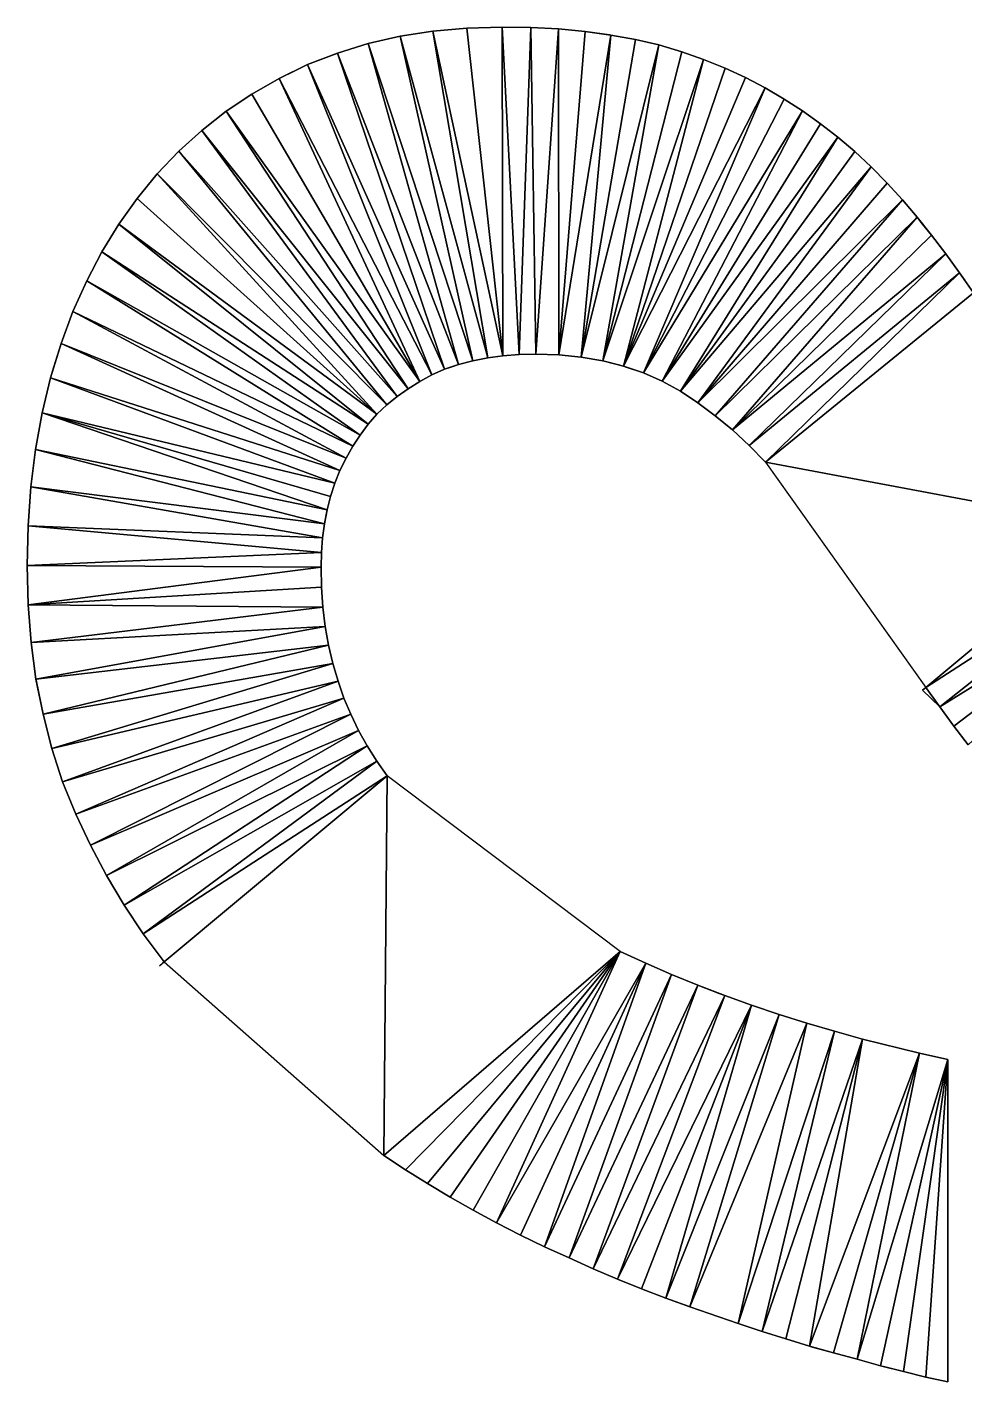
# Model space of a CAD drawing. Header units: inches. Extents: x 62 to 1153, y 3 to 780.
# Drawn here: x 396.371 to 399.437, y 208.963 to 213.391 of the extents above; entities that cross this region are included whole.
import ezdxf

# ---------------------------------------------------------------- set-up
doc = ezdxf.new("R2010")
doc.units = ezdxf.units.IN
doc.header["$MEASUREMENT"] = 0
doc.layers.add('ConstLine', color=6, linetype='Continuous')

msp = doc.modelspace()

# ---------------------------------------------------------------- linework, layer by layer
at = {"layer": 'ConstLine'}
for points in [[(397.8089, 213.3876, 5), (397.6979, 213.3776, 5), (397.9269, 212.3166, 5)], [(397.8089, 213.3876, 4), (397.6979, 213.3776, 4), (397.6979, 213.3776, 5)], [(397.8089, 213.3876, 4), (397.6979, 213.3776, 5), (397.8089, 213.3876, 5)], [(397.9239, 213.3906, 5), (397.8089, 213.3876, 5), (397.9269, 212.3166, 5)], [(397.9239, 213.3906, 4), (397.8089, 213.3876, 4), (397.8089, 213.3876, 5)], [(397.9239, 213.3906, 4), (397.8089, 213.3876, 5), (397.9239, 213.3906, 5)], [(397.9799, 212.3206, 5), (397.9239, 213.3906, 5), (397.9269, 212.3166, 5)], [(397.9239, 213.3906, 5), (397.9799, 212.3206, 5), (398.0179, 213.3896, 5)], [(398.0179, 213.3896, 4), (397.9239, 213.3906, 4), (397.9239, 213.3906, 5)], [(398.0179, 213.3896, 4), (397.9239, 213.3906, 5), (398.0179, 213.3896, 5)], [(398.0339, 212.3216, 5), (398.0179, 213.3896, 5), (397.9799, 212.3206, 5)], [(398.1079, 213.3846, 5), (398.0179, 213.3896, 5), (398.0339, 212.3216, 5)], [(398.1079, 213.3846, 4), (398.0179, 213.3896, 4), (398.0179, 213.3896, 5)], [(398.1079, 213.3846, 4), (398.0179, 213.3896, 5), (398.1079, 213.3846, 5)], [(397.4859, 213.3366, 5), (397.8279, 212.2996, 5), (397.5909, 213.3606, 5)], [(397.5909, 213.3606, 4), (397.4859, 213.3366, 4), (397.4859, 213.3366, 5)], [(397.5909, 213.3606, 4), (397.4859, 213.3366, 5), (397.5909, 213.3606, 5)], [(397.5909, 213.3606, 5), (397.8769, 212.3096, 5), (397.6979, 213.3776, 5)], [(397.6979, 213.3776, 4), (397.5909, 213.3606, 4), (397.5909, 213.3606, 5)], [(397.6979, 213.3776, 4), (397.5909, 213.3606, 5), (397.6979, 213.3776, 5)], [(397.8769, 212.3096, 5), (397.5909, 213.3606, 5), (397.8279, 212.2996, 5)], [(397.8769, 212.3096, 5), (397.9269, 212.3166, 5), (397.6979, 213.3776, 5)], [(398.0339, 212.3216, 5), (398.1099, 212.3196, 5), (398.1079, 213.3846, 5)], [(398.1959, 213.3766, 5), (398.1079, 213.3846, 5), (398.1099, 212.3196, 5)], [(398.1959, 213.3766, 4), (398.1079, 213.3846, 4), (398.1079, 213.3846, 5)], [(398.1959, 213.3766, 4), (398.1079, 213.3846, 5), (398.1959, 213.3766, 5)], [(398.1959, 213.3766, 5), (398.1099, 212.3196, 5), (398.2799, 213.3646, 5)], [(398.1829, 212.3116, 5), (398.2799, 213.3646, 5), (398.1099, 212.3196, 5)], [(398.2799, 213.3646, 5), (398.1829, 212.3116, 5), (398.3599, 213.3506, 5)], [(398.3599, 213.3506, 5), (398.1829, 212.3116, 5), (398.4369, 213.3326, 5)], [(398.1959, 213.3766, 5), (398.2799, 213.3646, 5), (398.2749, 213.3653, 4)], [(398.2749, 213.3653, 4), (398.1959, 213.3766, 4), (398.1959, 213.3766, 5)], [(398.2799, 213.3646, 4), (398.2749, 213.3653, 4), (398.2799, 213.3646, 5)], [(398.3599, 213.3506, 4), (398.2799, 213.3646, 4), (398.2799, 213.3646, 5)], [(398.3599, 213.3506, 4), (398.2799, 213.3646, 5), (398.3599, 213.3506, 5)], [(398.4369, 213.3326, 4), (398.3599, 213.3506, 4), (398.3599, 213.3506, 5)], [(398.4369, 213.3326, 4), (398.3599, 213.3506, 5), (398.4369, 213.3326, 5)], [(397.2879, 213.2686, 5), (397.7359, 212.2726, 5), (397.3859, 213.3056, 5)], [(397.2879, 213.2686, 5), (397.3859, 213.3056, 5), (397.3832, 213.3046, 4)], [(397.3832, 213.3046, 4), (397.2879, 213.2686, 4), (397.2879, 213.2686, 5)], [(397.3859, 213.3056, 4), (397.3832, 213.3046, 4), (397.3859, 213.3056, 5)], [(397.3859, 213.3056, 5), (397.7809, 212.2876, 5), (397.4859, 213.3366, 5)], [(397.4859, 213.3366, 4), (397.3859, 213.3056, 4), (397.3859, 213.3056, 5)], [(397.4859, 213.3366, 4), (397.3859, 213.3056, 5), (397.4859, 213.3366, 5)], [(397.7809, 212.2876, 5), (397.3859, 213.3056, 5), (397.7359, 212.2726, 5)], [(397.8279, 212.2996, 5), (397.4859, 213.3366, 5), (397.7809, 212.2876, 5)], [(398.2539, 212.2996, 5), (398.4369, 213.3326, 5), (398.1829, 212.3116, 5)], [(398.5119, 213.3096, 5), (398.4369, 213.3326, 5), (398.2539, 212.2996, 5)], [(398.5119, 213.3096, 5), (398.2539, 212.2996, 5), (398.5829, 213.2846, 5)], [(398.5119, 213.3096, 4), (398.4369, 213.3326, 4), (398.4369, 213.3326, 5)], [(398.5119, 213.3096, 4), (398.4369, 213.3326, 5), (398.5119, 213.3096, 5)], [(398.5829, 213.2846, 4), (398.5119, 213.3096, 4), (398.5119, 213.3096, 5)], [(398.5829, 213.2846, 4), (398.5119, 213.3096, 5), (398.5829, 213.2846, 5)], [(397.2879, 213.2686, 5), (397.1949, 213.2226, 5), (397.6939, 212.2536, 5)], [(397.2509, 213.2503, 4), (397.1949, 213.2226, 5), (397.2879, 213.2686, 5)], [(397.2879, 213.2686, 4), (397.2509, 213.2503, 4), (397.2879, 213.2686, 5)], [(397.6939, 212.2536, 5), (397.7359, 212.2726, 5), (397.2879, 213.2686, 5)], [(398.3209, 212.2826, 5), (398.5829, 213.2846, 5), (398.2539, 212.2996, 5)], [(398.3209, 212.2826, 5), (398.6529, 213.2566, 5), (398.5829, 213.2846, 5)], [(398.3209, 212.2826, 5), (398.7199, 213.2256, 5), (398.6529, 213.2566, 5)], [(398.6529, 213.2566, 4), (398.5829, 213.2846, 4), (398.5829, 213.2846, 5)], [(398.6529, 213.2566, 4), (398.5829, 213.2846, 5), (398.6529, 213.2566, 5)], [(398.7199, 213.2256, 4), (398.6529, 213.2566, 4), (398.6529, 213.2566, 5)], [(398.7199, 213.2256, 4), (398.6529, 213.2566, 5), (398.7199, 213.2256, 5)], [(397.1949, 213.2226, 5), (397.1059, 213.1716, 5), (397.6549, 212.2326, 5)], [(397.1949, 213.2226, 4), (397.1059, 213.1716, 4), (397.1059, 213.1716, 5)], [(397.1949, 213.2226, 4), (397.1059, 213.1716, 5), (397.1949, 213.2226, 5)], [(397.2509, 213.2503, 4), (397.1949, 213.2226, 4), (397.1949, 213.2226, 5)], [(397.6549, 212.2326, 5), (397.6939, 212.2536, 5), (397.1949, 213.2226, 5)], [(398.3209, 212.2826, 5), (398.7839, 213.1916, 5), (398.7199, 213.2256, 5)], [(398.7839, 213.1916, 4), (398.7199, 213.2256, 4), (398.7199, 213.2256, 5)], [(398.7839, 213.1916, 4), (398.7199, 213.2256, 5), (398.7839, 213.1916, 5)], [(397.1059, 213.1716, 5), (397.0219, 213.1156, 5), (397.6549, 212.2326, 5)], [(397.1059, 213.1716, 4), (397.0219, 213.1156, 4), (397.0219, 213.1156, 5)], [(397.1059, 213.1716, 4), (397.0219, 213.1156, 5), (397.1059, 213.1716, 5)], [(398.3209, 212.2826, 5), (398.3859, 212.2606, 5), (398.7839, 213.1916, 5)], [(398.8459, 213.1556, 5), (398.7839, 213.1916, 5), (398.3859, 212.2606, 5)], [(398.8459, 213.1556, 4), (398.7839, 213.1916, 4), (398.7839, 213.1916, 5)], [(398.8459, 213.1556, 4), (398.7839, 213.1916, 5), (398.8459, 213.1556, 5)], [(398.9059, 213.1166, 5), (398.8459, 213.1556, 5), (398.3859, 212.2606, 5)], [(398.9059, 213.1166, 4), (398.8459, 213.1556, 4), (398.8459, 213.1556, 5)], [(398.9059, 213.1166, 4), (398.8459, 213.1556, 5), (398.9059, 213.1166, 5)], [(397.0219, 213.1156, 5), (396.9419, 213.0526, 5), (397.6169, 212.2086, 5)], [(397.0219, 213.1156, 4), (396.9419, 213.0526, 4), (396.9419, 213.0526, 5)], [(397.0219, 213.1156, 4), (396.9419, 213.0526, 5), (397.0219, 213.1156, 5)], [(397.6169, 212.2086, 5), (397.6549, 212.2326, 5), (397.0219, 213.1156, 5)], [(398.3859, 212.2606, 5), (398.4479, 212.2336, 5), (398.9059, 213.1166, 5)], [(398.9649, 213.0746, 5), (398.9059, 213.1166, 5), (398.4479, 212.2336, 5)], [(398.9649, 213.0746, 4), (398.9059, 213.1166, 4), (398.9059, 213.1166, 5)], [(398.9649, 213.0746, 4), (398.9059, 213.1166, 5), (398.9649, 213.0746, 5)], [(396.9419, 213.0526, 5), (396.8669, 212.9846, 5), (397.5809, 212.1836, 5)], [(396.9419, 213.0526, 4), (396.8669, 212.9846, 4), (396.8669, 212.9846, 5)], [(396.9419, 213.0526, 4), (396.8669, 212.9846, 5), (396.9419, 213.0526, 5)], [(397.5809, 212.1836, 5), (397.6169, 212.2086, 5), (396.9419, 213.0526, 5)], [(399.0219, 213.0306, 5), (398.9649, 213.0746, 5), (398.4479, 212.2336, 5)], [(399.0219, 213.0306, 4), (398.9649, 213.0746, 4), (398.9649, 213.0746, 5)], [(399.0219, 213.0306, 4), (398.9649, 213.0746, 5), (399.0219, 213.0306, 5)], [(398.4479, 212.2336, 5), (398.5069, 212.2006, 5), (399.0219, 213.0306, 5)], [(399.0769, 212.9836, 5), (399.0219, 213.0306, 5), (398.5069, 212.2006, 5)], [(399.0769, 212.9836, 4), (399.0219, 213.0306, 4), (399.0219, 213.0306, 5)], [(399.0769, 212.9836, 4), (399.0219, 213.0306, 5), (399.0769, 212.9836, 5)], [(396.8669, 212.9846, 5), (396.7959, 212.9106, 5), (397.5469, 212.1556, 5)], [(396.8669, 212.9846, 4), (396.7959, 212.9106, 4), (396.7959, 212.9106, 5)], [(396.8669, 212.9846, 4), (396.7959, 212.9106, 5), (396.8669, 212.9846, 5)], [(397.5469, 212.1556, 5), (397.5809, 212.1836, 5), (396.8669, 212.9846, 5)], [(399.1309, 212.9336, 5), (399.0769, 212.9836, 5), (398.5069, 212.2006, 5)], [(399.1309, 212.9336, 4), (399.0769, 212.9836, 4), (399.0769, 212.9836, 5)], [(399.1309, 212.9336, 4), (399.0769, 212.9836, 5), (399.1309, 212.9336, 5)], [(396.7959, 212.9106, 5), (396.7309, 212.8306, 5), (397.5149, 212.1256, 5)], [(396.7959, 212.9106, 4), (396.7309, 212.8306, 4), (396.7309, 212.8306, 5)], [(396.7959, 212.9106, 4), (396.7309, 212.8306, 5), (396.7959, 212.9106, 5)], [(397.5149, 212.1256, 5), (397.5469, 212.1556, 5), (396.7959, 212.9106, 5)], [(398.5069, 212.2006, 5), (398.5639, 212.1626, 5), (399.1309, 212.9336, 5)], [(399.1829, 212.8806, 5), (399.1309, 212.9336, 5), (398.5639, 212.1626, 5)], [(399.1309, 212.9336, 4), (399.1309, 212.9336, 5), (399.1829, 212.8806, 5)], [(399.1309, 212.9336, 4), (399.1829, 212.8806, 5), (399.1829, 212.8806, 4)], [(399.2329, 212.8256, 5), (399.1829, 212.8806, 5), (398.5639, 212.1626, 5)], [(399.1829, 212.8806, 4), (399.1829, 212.8806, 5), (399.2329, 212.8256, 5)], [(399.1829, 212.8806, 4), (399.2329, 212.8256, 5), (399.2329, 212.8256, 4)], [(396.7309, 212.8306, 5), (396.6709, 212.7466, 5), (397.5149, 212.1256, 5)], [(396.7309, 212.8306, 4), (396.6709, 212.7466, 4), (396.6709, 212.7466, 5)], [(396.7309, 212.8306, 4), (396.6709, 212.7466, 5), (396.7309, 212.8306, 5)], [(398.5639, 212.1626, 5), (398.6209, 212.1206, 5), (399.2329, 212.8256, 5)], [(399.2809, 212.7696, 5), (399.2329, 212.8256, 5), (398.6209, 212.1206, 5)], [(399.2329, 212.8256, 4), (399.2329, 212.8256, 5), (399.2809, 212.7696, 5)], [(399.2329, 212.8256, 4), (399.2809, 212.7696, 5), (399.2809, 212.7696, 4)], [(398.6209, 212.1206, 5), (398.6769, 212.0746, 5), (399.2809, 212.7696, 5)], [(399.3279, 212.7106, 5), (399.2809, 212.7696, 5), (398.6769, 212.0746, 5)], [(399.3279, 212.7106, 5), (399.2989, 212.747, 4), (399.2809, 212.7696, 5)], [(399.2809, 212.7696, 4), (399.2809, 212.7696, 5), (399.2989, 212.747, 4)], [(396.6709, 212.7466, 5), (396.6149, 212.6566, 5), (397.4859, 212.0926, 5)], [(396.6709, 212.7466, 4), (396.6149, 212.6566, 4), (396.6149, 212.6566, 5)], [(396.6709, 212.7466, 4), (396.6149, 212.6566, 5), (396.6709, 212.7466, 5)], [(397.4859, 212.0926, 5), (397.5149, 212.1256, 5), (396.6709, 212.7466, 5)], [(399.3279, 212.7106, 5), (399.3279, 212.7106, 4), (399.2989, 212.747, 4)], [(399.3749, 212.6496, 5), (399.3279, 212.7106, 5), (398.6769, 212.0746, 5)], [(399.3279, 212.7106, 4), (399.3279, 212.7106, 5), (399.3749, 212.6496, 5)], [(399.3279, 212.7106, 4), (399.3749, 212.6496, 5), (399.3749, 212.6496, 4)], [(396.6149, 212.6566, 5), (396.5659, 212.5616, 5), (397.4599, 212.0566, 5)], [(396.6149, 212.6566, 4), (396.5659, 212.5616, 4), (396.5659, 212.5616, 5)], [(396.6149, 212.6566, 4), (396.5659, 212.5616, 5), (396.6149, 212.6566, 5)], [(397.4599, 212.0566, 5), (397.4859, 212.0926, 5), (396.6149, 212.6566, 5)], [(398.6769, 212.0746, 5), (398.7319, 212.0236, 5), (399.3749, 212.6496, 5)], [(399.4199, 212.5876, 5), (399.3749, 212.6496, 5), (398.7319, 212.0236, 5)], [(399.3749, 212.6496, 4), (399.3749, 212.6496, 5), (399.4199, 212.5876, 5)], [(399.3749, 212.6496, 4), (399.4199, 212.5876, 5), (399.4199, 212.5876, 4)], [(396.5659, 212.5616, 5), (396.5209, 212.4616, 5), (397.4359, 212.0206, 5)], [(396.5659, 212.5616, 4), (396.5209, 212.4616, 4), (396.5209, 212.4616, 5)], [(396.5659, 212.5616, 4), (396.5209, 212.4616, 5), (396.5659, 212.5616, 5)], [(397.4359, 212.0206, 5), (397.4599, 212.0566, 5), (396.5659, 212.5616, 5)], [(398.7319, 212.0236, 5), (398.7849, 211.9686, 5), (399.4199, 212.5876, 5)], [(399.4649, 212.5226, 5), (399.4199, 212.5876, 5), (398.7849, 211.9686, 5)], [(399.4199, 212.5876, 4), (399.4199, 212.5876, 5), (399.4361, 212.5642, 4)], [(399.4384, 212.5608, 4), (399.4361, 212.5642, 4), (399.4199, 212.5876, 5)], [(399.4199, 212.5876, 5), (399.4649, 212.5226, 5), (399.4384, 212.5608, 4)], [(399.9349, 211.7526, 5), (399.4649, 212.5226, 5), (398.7849, 211.9686, 5)], [(396.5209, 212.4616, 5), (396.4819, 212.3566, 5), (397.4139, 211.9816, 5)], [(396.5209, 212.4616, 4), (396.4819, 212.3566, 4), (396.4819, 212.3566, 5)], [(396.5209, 212.4616, 4), (396.4819, 212.3566, 5), (396.5209, 212.4616, 5)], [(397.4139, 211.9816, 5), (397.4359, 212.0206, 5), (396.5209, 212.4616, 5)], [(396.4819, 212.3566, 5), (396.4479, 212.2446, 5), (397.3939, 211.9416, 5)], [(396.4588, 212.2806, 4), (396.4479, 212.2446, 5), (396.4819, 212.3566, 5)], [(396.4819, 212.3566, 4), (396.4588, 212.2806, 4), (396.4819, 212.3566, 5)], [(397.3939, 211.9416, 5), (397.4139, 211.9816, 5), (396.4819, 212.3566, 5)], [(396.4588, 212.2806, 4), (396.4479, 212.2446, 4), (396.4479, 212.2446, 5)], [(397.7809, 212.2876, 5), (397.7359, 212.2726, 5), (397.7599, 212.2806, 4)], [(397.7359, 212.2726, 4), (397.7599, 212.2806, 4), (397.7359, 212.2726, 5)], [(397.7809, 212.2876, 4), (397.7809, 212.2876, 5), (397.7599, 212.2806, 4)], [(397.8279, 212.2996, 4), (397.8279, 212.2996, 5), (397.7809, 212.2876, 5)], [(397.8279, 212.2996, 4), (397.7809, 212.2876, 5), (397.7809, 212.2876, 4)], [(397.8769, 212.3096, 4), (397.8769, 212.3096, 5), (397.8279, 212.2996, 5)], [(397.8769, 212.3096, 4), (397.8279, 212.2996, 5), (397.8279, 212.2996, 4)], [(397.9269, 212.3166, 4), (397.9269, 212.3166, 5), (397.8769, 212.3096, 5)], [(397.9269, 212.3166, 4), (397.8769, 212.3096, 5), (397.8769, 212.3096, 4)], [(397.9799, 212.3206, 4), (397.9799, 212.3206, 5), (397.9269, 212.3166, 5)], [(397.9799, 212.3206, 4), (397.9269, 212.3166, 5), (397.9269, 212.3166, 4)], [(398.0339, 212.3216, 4), (398.0339, 212.3216, 5), (397.9799, 212.3206, 5)], [(398.0339, 212.3216, 4), (397.9799, 212.3206, 5), (397.9799, 212.3206, 4)], [(398.1099, 212.3196, 5), (398.0339, 212.3216, 5), (398.0339, 212.3216, 4)], [(398.1099, 212.3196, 5), (398.0339, 212.3216, 4), (398.1099, 212.3196, 4)], [(398.1829, 212.3116, 4), (398.1829, 212.3116, 5), (398.1099, 212.3196, 5)], [(398.1829, 212.3116, 4), (398.1099, 212.3196, 5), (398.1099, 212.3196, 4)], [(398.2539, 212.2996, 4), (398.2539, 212.2996, 5), (398.1829, 212.3116, 5)], [(398.2539, 212.2996, 4), (398.1829, 212.3116, 5), (398.1829, 212.3116, 4)], [(398.2539, 212.2996, 4), (398.2749, 212.2943, 4), (398.2539, 212.2996, 5)], [(398.3209, 212.2826, 5), (398.2539, 212.2996, 5), (398.2749, 212.2943, 4)], [(398.3209, 212.2826, 4), (398.3209, 212.2826, 5), (398.2749, 212.2943, 4)], [(398.3209, 212.2826, 5), (398.3209, 212.2826, 4), (398.3268, 212.2806, 4)], [(398.3209, 212.2826, 5), (398.3268, 212.2806, 4), (398.3859, 212.2606, 5)], [(398.3859, 212.2606, 4), (398.3859, 212.2606, 5), (398.3268, 212.2806, 4)], [(396.4479, 212.2446, 5), (396.4199, 212.1296, 5), (397.3769, 211.8996, 5)], [(396.4479, 212.2446, 4), (396.4199, 212.1296, 4), (396.4199, 212.1296, 5)], [(396.4479, 212.2446, 4), (396.4199, 212.1296, 5), (396.4479, 212.2446, 5)], [(397.3769, 211.8996, 5), (397.3939, 211.9416, 5), (396.4479, 212.2446, 5)], [(397.6939, 212.2536, 4), (397.6939, 212.2536, 5), (397.6549, 212.2326, 5)], [(397.6939, 212.2536, 4), (397.6549, 212.2326, 5), (397.6549, 212.2326, 4)], [(397.7359, 212.2726, 4), (397.7359, 212.2726, 5), (397.6939, 212.2536, 5)], [(397.7359, 212.2726, 4), (397.6939, 212.2536, 5), (397.6939, 212.2536, 4)], [(398.4479, 212.2336, 4), (398.4479, 212.2336, 5), (398.3859, 212.2606, 5)], [(398.4479, 212.2336, 4), (398.3859, 212.2606, 5), (398.3859, 212.2606, 4)], [(397.6169, 212.2086, 4), (397.6169, 212.2086, 5), (397.5809, 212.1836, 5)], [(397.6169, 212.2086, 4), (397.5809, 212.1836, 5), (397.5809, 212.1836, 4)], [(397.6549, 212.2326, 4), (397.6549, 212.2326, 5), (397.6169, 212.2086, 5)], [(397.6549, 212.2326, 4), (397.6169, 212.2086, 5), (397.6169, 212.2086, 4)], [(398.5069, 212.2006, 4), (398.5069, 212.2006, 5), (398.4479, 212.2336, 5)], [(398.5069, 212.2006, 4), (398.4479, 212.2336, 5), (398.4479, 212.2336, 4)], [(398.5639, 212.1626, 4), (398.5639, 212.1626, 5), (398.5069, 212.2006, 5)], [(398.5639, 212.1626, 4), (398.5069, 212.2006, 5), (398.5069, 212.2006, 4)], [(397.5469, 212.1556, 4), (397.5469, 212.1556, 5), (397.5149, 212.1256, 5)], [(397.5469, 212.1556, 4), (397.5149, 212.1256, 5), (397.5149, 212.1256, 4)], [(397.5809, 212.1836, 4), (397.5809, 212.1836, 5), (397.5469, 212.1556, 5)], [(397.5809, 212.1836, 4), (397.5469, 212.1556, 5), (397.5469, 212.1556, 4)], [(398.6209, 212.1206, 4), (398.6209, 212.1206, 5), (398.5639, 212.1626, 5)], [(398.6209, 212.1206, 4), (398.5639, 212.1626, 5), (398.5639, 212.1626, 4)], [(396.4199, 212.1296, 5), (396.3989, 212.0106, 5), (397.3519, 211.8126, 5)], [(396.4199, 212.1296, 4), (396.3989, 212.0106, 4), (396.3989, 212.0106, 5)], [(396.4199, 212.1296, 4), (396.3989, 212.0106, 5), (396.4199, 212.1296, 5)], [(397.3629, 211.8566, 5), (397.3769, 211.8996, 5), (396.4199, 212.1296, 5)], [(397.3519, 211.8126, 5), (397.3629, 211.8566, 5), (396.4199, 212.1296, 5)], [(397.5149, 212.1256, 4), (397.5149, 212.1256, 5), (397.4859, 212.0926, 5)], [(397.5149, 212.1256, 4), (397.4859, 212.0926, 5), (397.4859, 212.0926, 4)], [(398.6769, 212.0746, 4), (398.6769, 212.0746, 5), (398.6209, 212.1206, 5)], [(398.6769, 212.0746, 4), (398.6209, 212.1206, 5), (398.6209, 212.1206, 4)], [(397.4859, 212.0926, 4), (397.4859, 212.0926, 5), (397.4599, 212.0566, 5)], [(397.4859, 212.0926, 4), (397.4599, 212.0566, 5), (397.4599, 212.0566, 4)], [(398.7319, 212.0236, 4), (398.7319, 212.0236, 5), (398.6769, 212.0746, 5)], [(398.7319, 212.0236, 4), (398.6769, 212.0746, 5), (398.6769, 212.0746, 4)], [(397.4359, 212.0206, 4), (397.4359, 212.0206, 5), (397.4139, 211.9816, 5)], [(397.4359, 212.0206, 4), (397.4139, 211.9816, 5), (397.4139, 211.9816, 4)], [(397.4599, 212.0566, 4), (397.4599, 212.0566, 5), (397.4359, 212.0206, 5)], [(397.4599, 212.0566, 4), (397.4359, 212.0206, 5), (397.4359, 212.0206, 4)], [(398.7319, 212.0236, 4), (398.7849, 211.9686, 4), (398.7849, 211.9686, 5)], [(398.7319, 212.0236, 4), (398.7849, 211.9686, 5), (398.7319, 212.0236, 5)], [(396.3989, 212.0106, 5), (396.3829, 211.8876, 5), (397.3429, 211.7676, 5)], [(396.3989, 212.0106, 4), (396.3829, 211.8876, 4), (396.3829, 211.8876, 5)], [(396.3989, 212.0106, 4), (396.3829, 211.8876, 5), (396.3989, 212.0106, 5)], [(397.3429, 211.7676, 5), (397.3519, 211.8126, 5), (396.3989, 212.0106, 5)], [(397.4139, 211.9816, 4), (397.4139, 211.9816, 5), (397.3939, 211.9416, 5)], [(397.4139, 211.9816, 4), (397.3939, 211.9416, 5), (397.3939, 211.9416, 4)], [(398.7849, 211.9686, 5), (399.3099, 211.2326, 5), (399.9349, 211.7526, 5)], [(397.3939, 211.9416, 4), (397.3939, 211.9416, 5), (397.3769, 211.8996, 5)], [(397.3939, 211.9416, 4), (397.3769, 211.8996, 5), (397.3769, 211.8996, 4)], [(396.3829, 211.8876, 5), (396.3739, 211.7606, 5), (397.3369, 211.7216, 5)], [(396.3829, 211.8876, 4), (396.3739, 211.7606, 4), (396.3739, 211.7606, 5)], [(396.3829, 211.8876, 4), (396.3739, 211.7606, 5), (396.3829, 211.8876, 5)], [(397.3369, 211.7216, 5), (397.3429, 211.7676, 5), (396.3829, 211.8876, 5)], [(397.3769, 211.8996, 4), (397.3769, 211.8996, 5), (397.3629, 211.8566, 5)], [(397.3769, 211.8996, 4), (397.3629, 211.8566, 5), (397.3629, 211.8566, 4)], [(397.3629, 211.8566, 4), (397.3629, 211.8566, 5), (397.3519, 211.8126, 5)], [(397.3629, 211.8566, 4), (397.3519, 211.8126, 5), (397.3519, 211.8126, 4)], [(397.3519, 211.8126, 5), (397.3429, 211.7676, 5), (397.3431, 211.7686, 4)], [(397.3519, 211.8126, 4), (397.3519, 211.8126, 5), (397.3431, 211.7686, 4)], [(396.3739, 211.7606, 5), (396.3709, 211.6306, 5), (397.3339, 211.6736, 5)], [(396.3739, 211.7606, 4), (396.3709, 211.6306, 4), (396.3709, 211.6306, 5)], [(396.3739, 211.7606, 4), (396.3709, 211.6306, 5), (396.3739, 211.7606, 5)], [(397.3339, 211.6736, 5), (397.3369, 211.7216, 5), (396.3739, 211.7606, 5)], [(397.3429, 211.7676, 4), (397.3429, 211.7676, 5), (397.3369, 211.7216, 5)], [(397.3429, 211.7676, 4), (397.3369, 211.7216, 5), (397.3369, 211.7216, 4)], [(397.3429, 211.7676, 4), (397.3431, 211.7686, 4), (397.3429, 211.7676, 5)], [(399.9899, 211.6716, 5), (399.9349, 211.7526, 5), (399.3099, 211.2326, 5)], [(397.3369, 211.7216, 4), (397.3369, 211.7216, 5), (397.3339, 211.6736, 5)], [(397.3369, 211.7216, 4), (397.3339, 211.6736, 5), (397.3339, 211.6736, 4)], [(397.3319, 211.6256, 5), (397.3339, 211.6736, 5), (396.3709, 211.6306, 5)], [(397.3339, 211.6736, 4), (397.3339, 211.6736, 5), (397.3319, 211.6256, 5)], [(397.3339, 211.6736, 4), (397.3319, 211.6256, 5), (397.3319, 211.6256, 4)], [(399.3099, 211.2326, 5), (399.3549, 211.1686, 5), (399.9899, 211.6716, 5)], [(400.0449, 211.5966, 5), (399.9899, 211.6716, 5), (399.3549, 211.1686, 5)], [(396.3709, 211.6306, 5), (396.3739, 211.5026, 5), (397.3319, 211.6256, 5)], [(396.3709, 211.6306, 5), (396.3709, 211.6306, 4), (396.3739, 211.5026, 4)], [(396.3709, 211.6306, 5), (396.3739, 211.5026, 4), (396.3739, 211.5026, 5)], [(397.3339, 211.5596, 5), (397.3319, 211.6256, 5), (396.3739, 211.5026, 5)], [(397.3319, 211.6256, 4), (397.3319, 211.6256, 5), (397.3339, 211.5596, 5)], [(397.3319, 211.6256, 4), (397.3339, 211.5596, 5), (397.3339, 211.5596, 4)], [(399.3549, 211.1686, 5), (399.4009, 211.1056, 5), (400.0449, 211.5966, 5)], [(399.4009, 211.1056, 5), (399.4479, 211.0446, 5), (400.0449, 211.5966, 5)], [(397.3379, 211.4946, 5), (397.3339, 211.5596, 5), (396.3739, 211.5026, 5)], [(397.3339, 211.5596, 4), (397.3339, 211.5596, 5), (397.3379, 211.4946, 5)], [(397.3339, 211.5596, 4), (397.3379, 211.4946, 5), (397.3379, 211.4946, 4)], [(396.3739, 211.5026, 5), (396.3839, 211.3796, 5), (397.3379, 211.4946, 5)], [(396.3739, 211.5026, 4), (396.3839, 211.3796, 4), (396.3839, 211.3796, 5)], [(396.3739, 211.5026, 4), (396.3839, 211.3796, 5), (396.3739, 211.5026, 5)], [(397.3459, 211.4316, 5), (397.3379, 211.4946, 5), (396.3839, 211.3796, 5)], [(397.3379, 211.4946, 4), (397.3379, 211.4946, 5), (397.3459, 211.4316, 5)], [(397.3379, 211.4946, 4), (397.3459, 211.4316, 5), (397.3459, 211.4316, 4)], [(396.3839, 211.3796, 5), (396.3999, 211.2596, 5), (397.3459, 211.4316, 5)], [(397.3569, 211.3706, 5), (397.3459, 211.4316, 5), (396.3999, 211.2596, 5)], [(397.3459, 211.4316, 4), (397.3459, 211.4316, 5), (397.3569, 211.3706, 5)], [(397.3459, 211.4316, 4), (397.3569, 211.3706, 5), (397.3569, 211.3706, 4)], [(396.3839, 211.3796, 4), (396.3999, 211.2596, 4), (396.3999, 211.2596, 5)], [(396.3839, 211.3796, 4), (396.3999, 211.2596, 5), (396.3839, 211.3796, 5)], [(396.3999, 211.2596, 5), (396.4229, 211.1446, 5), (397.3569, 211.3706, 5)], [(397.3709, 211.3106, 5), (397.3569, 211.3706, 5), (396.4229, 211.1446, 5)], [(397.3569, 211.3706, 4), (397.3569, 211.3706, 5), (397.3709, 211.3106, 5)], [(397.3569, 211.3706, 4), (397.3709, 211.3106, 5), (397.3709, 211.3106, 4)], [(396.4229, 211.1446, 5), (396.4519, 211.0326, 5), (397.3709, 211.3106, 5)], [(397.3879, 211.2526, 5), (397.3709, 211.3106, 5), (396.4519, 211.0326, 5)], [(397.3709, 211.3106, 4), (397.3709, 211.3106, 5), (397.3867, 211.2566, 4)], [(397.3709, 211.3106, 5), (397.3879, 211.2526, 5), (397.3867, 211.2566, 4)], [(396.4229, 211.1446, 5), (396.3999, 211.2596, 5), (396.4005, 211.2566, 4)], [(396.3999, 211.2596, 4), (396.4005, 211.2566, 4), (396.3999, 211.2596, 5)], [(396.4005, 211.2566, 4), (396.4229, 211.1446, 4), (396.4229, 211.1446, 5)], [(396.4519, 211.0326, 5), (396.4869, 210.9236, 5), (397.3879, 211.2526, 5)], [(397.4069, 211.1976, 5), (397.3879, 211.2526, 5), (396.4869, 210.9236, 5)], [(397.3879, 211.2526, 4), (397.3867, 211.2566, 4), (397.3879, 211.2526, 5)], [(397.3879, 211.2526, 4), (397.3879, 211.2526, 5), (397.4069, 211.1976, 5)], [(397.3879, 211.2526, 4), (397.4069, 211.1976, 5), (397.4069, 211.1976, 4)], [(399.3099, 211.2326, 4), (399.3099, 211.2326, 5), (399.2989, 211.2231, 4)], [(399.3099, 211.2326, 4), (399.2989, 211.2231, 4), (399.3549, 211.1686, 4)], [(399.3099, 211.2326, 4), (399.3549, 211.1686, 4), (399.3549, 211.1686, 5)], [(399.3099, 211.2326, 4), (399.3549, 211.1686, 5), (399.3099, 211.2326, 5)], [(396.4869, 210.9236, 5), (396.5299, 210.8186, 5), (397.4069, 211.1976, 5)], [(397.4299, 211.1446, 5), (397.4069, 211.1976, 5), (396.5299, 210.8186, 5)], [(397.4069, 211.1976, 4), (397.4069, 211.1976, 5), (397.4299, 211.1446, 5)], [(397.4069, 211.1976, 4), (397.4299, 211.1446, 5), (397.4299, 211.1446, 4)], [(396.4229, 211.1446, 4), (396.4519, 211.0326, 4), (396.4519, 211.0326, 5)], [(396.4229, 211.1446, 4), (396.4519, 211.0326, 5), (396.4229, 211.1446, 5)], [(396.5299, 210.8186, 5), (396.5779, 210.7166, 5), (397.4299, 211.1446, 5)], [(397.4549, 211.0916, 5), (397.4299, 211.1446, 5), (396.5779, 210.7166, 5)], [(397.4299, 211.1446, 4), (397.4299, 211.1446, 5), (397.4549, 211.0916, 5)], [(397.4299, 211.1446, 4), (397.4549, 211.0916, 5), (397.4549, 211.0916, 4)], [(399.3549, 211.1686, 4), (399.4009, 211.1056, 4), (399.4009, 211.1056, 5)], [(399.3549, 211.1686, 4), (399.4009, 211.1056, 5), (399.3549, 211.1686, 5)], [(396.5779, 210.7166, 5), (396.6309, 210.6176, 5), (397.4549, 211.0916, 5)], [(397.4829, 211.0416, 5), (397.4549, 211.0916, 5), (396.6309, 210.6176, 5)], [(397.4549, 211.0916, 4), (397.4549, 211.0916, 5), (397.4829, 211.0416, 5)], [(397.4549, 211.0916, 4), (397.4829, 211.0416, 5), (397.4829, 211.0416, 4)], [(399.4009, 211.1056, 4), (399.4479, 211.0446, 4), (399.4479, 211.0446, 5)], [(399.4009, 211.1056, 4), (399.4479, 211.0446, 5), (399.4009, 211.1056, 5)], [(396.6309, 210.6176, 5), (396.6879, 210.5206, 5), (397.4829, 211.0416, 5)], [(397.5139, 210.9916, 5), (397.4829, 211.0416, 5), (396.6879, 210.5206, 5)], [(397.4829, 211.0416, 4), (397.4829, 211.0416, 5), (397.5139, 210.9916, 5)], [(397.4829, 211.0416, 4), (397.5139, 210.9916, 5), (397.5139, 210.9916, 4)], [(396.4519, 211.0326, 4), (396.4869, 210.9236, 4), (396.4869, 210.9236, 5)], [(396.4519, 211.0326, 4), (396.4869, 210.9236, 5), (396.4519, 211.0326, 5)], [(396.6879, 210.5206, 5), (396.7509, 210.4266, 5), (397.5139, 210.9916, 5)], [(397.5479, 210.9436, 5), (397.5139, 210.9916, 5), (396.7509, 210.4266, 5)], [(397.5139, 210.9916, 4), (397.5139, 210.9916, 5), (397.5479, 210.9436, 5)], [(397.5139, 210.9916, 4), (397.5479, 210.9436, 5), (397.5479, 210.9436, 4)], [(396.4869, 210.9236, 4), (396.5299, 210.8186, 4), (396.5299, 210.8186, 5)], [(396.4869, 210.9236, 4), (396.5299, 210.8186, 5), (396.4869, 210.9236, 5)], [(396.7509, 210.4266, 5), (396.8189, 210.3356, 5), (397.5479, 210.9436, 5)], [(397.5369, 209.7026, 5), (397.5479, 210.9436, 5), (396.8189, 210.3356, 5)], [(397.5479, 210.9436, 5), (397.5369, 209.7026, 5), (398.3099, 210.3696, 5)], [(396.5299, 210.8186, 4), (396.5779, 210.7166, 4), (396.5779, 210.7166, 5)], [(396.5299, 210.8186, 4), (396.5779, 210.7166, 5), (396.5299, 210.8186, 5)], [(396.5779, 210.7166, 4), (396.6309, 210.6176, 4), (396.6309, 210.6176, 5)], [(396.5779, 210.7166, 4), (396.6309, 210.6176, 5), (396.5779, 210.7166, 5)], [(396.6309, 210.6176, 4), (396.6879, 210.5206, 4), (396.6879, 210.5206, 5)], [(396.6309, 210.6176, 4), (396.6879, 210.5206, 5), (396.6309, 210.6176, 5)], [(396.6879, 210.5206, 4), (396.7509, 210.4266, 4), (396.7509, 210.4266, 5)], [(396.6879, 210.5206, 4), (396.7509, 210.4266, 5), (396.6879, 210.5206, 5)], [(396.7509, 210.4266, 4), (396.8189, 210.3356, 4), (396.8189, 210.3356, 5)], [(396.7509, 210.4266, 4), (396.8189, 210.3356, 5), (396.7509, 210.4266, 5)], [(396.8144, 210.3318, 4), (396.804, 210.323, 4), (396.8189, 210.3356, 5)], [(396.8189, 210.3356, 4), (396.8144, 210.3318, 4), (396.8189, 210.3356, 5)], [(397.6079, 209.6556, 5), (398.3099, 210.3696, 5), (397.5369, 209.7026, 5)], [(397.6799, 209.6106, 5), (398.3099, 210.3696, 5), (397.6079, 209.6556, 5)], [(397.7539, 209.5666, 5), (398.3099, 210.3696, 5), (397.6799, 209.6106, 5)], [(397.8289, 209.5236, 5), (398.3099, 210.3696, 5), (397.7539, 209.5666, 5)], [(397.9059, 209.4826, 5), (398.3099, 210.3696, 5), (397.8289, 209.5236, 5)], [(398.3099, 210.3696, 5), (397.9059, 209.4826, 5), (398.3939, 210.3316, 5)], [(397.9839, 209.4426, 5), (398.3939, 210.3316, 5), (397.9059, 209.4826, 5)], [(398.0629, 209.4046, 5), (398.3939, 210.3316, 5), (397.9839, 209.4426, 5)], [(398.3939, 210.3316, 5), (398.0629, 209.4046, 5), (398.4779, 210.2946, 5)], [(398.3939, 210.3316, 4), (398.3099, 210.3696, 4), (398.3099, 210.3696, 5)], [(398.3939, 210.3316, 4), (398.3099, 210.3696, 5), (398.3939, 210.3316, 5)], [(398.4779, 210.2946, 4), (398.3939, 210.3316, 4), (398.3939, 210.3316, 5)], [(398.4779, 210.2946, 4), (398.3939, 210.3316, 5), (398.4779, 210.2946, 5)], [(398.0629, 209.4046, 5), (398.1429, 209.3676, 5), (398.4779, 210.2946, 5)], [(398.4779, 210.2946, 5), (398.1429, 209.3676, 5), (398.5639, 210.2596, 5)], [(398.5639, 210.2596, 4), (398.4779, 210.2946, 4), (398.4779, 210.2946, 5)], [(398.5639, 210.2596, 4), (398.4779, 210.2946, 5), (398.5639, 210.2596, 5)], [(398.2219, 209.3326, 5), (398.5639, 210.2596, 5), (398.1429, 209.3676, 5)], [(398.5639, 210.2596, 5), (398.2219, 209.3326, 5), (398.6519, 210.2256, 5)], [(398.6337, 210.2326, 4), (398.5639, 210.2596, 4), (398.5639, 210.2596, 5)], [(398.5639, 210.2596, 5), (398.6519, 210.2256, 5), (398.6337, 210.2326, 4)], [(398.3009, 209.2986, 5), (398.6519, 210.2256, 5), (398.2219, 209.3326, 5)], [(398.7399, 210.1936, 5), (398.6519, 210.2256, 5), (398.3009, 209.2986, 5)], [(398.6519, 210.2256, 4), (398.6337, 210.2326, 4), (398.6519, 210.2256, 5)], [(398.7399, 210.1936, 4), (398.6519, 210.2256, 4), (398.6519, 210.2256, 5)], [(398.7399, 210.1936, 4), (398.6519, 210.2256, 5), (398.7399, 210.1936, 5)], [(398.3009, 209.2986, 5), (398.3799, 209.2666, 5), (398.7399, 210.1936, 5)], [(398.3799, 209.2666, 5), (398.4589, 209.2366, 5), (398.7399, 210.1936, 5)], [(398.8299, 210.1636, 5), (398.7399, 210.1936, 5), (398.4589, 209.2366, 5)], [(398.4589, 209.2366, 5), (398.5379, 209.2076, 5), (398.8299, 210.1636, 5)], [(398.9199, 210.1356, 5), (398.8299, 210.1636, 5), (398.5379, 209.2076, 5)], [(398.8299, 210.1636, 4), (398.7399, 210.1936, 4), (398.7399, 210.1936, 5)], [(398.8299, 210.1636, 4), (398.7399, 210.1936, 5), (398.8299, 210.1636, 5)], [(398.9199, 210.1356, 4), (398.8299, 210.1636, 4), (398.8299, 210.1636, 5)], [(398.9199, 210.1356, 4), (398.8299, 210.1636, 5), (398.9199, 210.1356, 5)], [(398.5379, 209.2076, 5), (398.6959, 209.1536, 5), (398.9199, 210.1356, 5)], [(399.0109, 210.1086, 5), (398.9199, 210.1356, 5), (398.6959, 209.1536, 5)], [(398.6959, 209.1536, 5), (398.7739, 209.1276, 5), (399.0109, 210.1086, 5)], [(399.1029, 210.0826, 5), (399.0109, 210.1086, 5), (398.7739, 209.1276, 5)], [(399.0109, 210.1086, 4), (398.9199, 210.1356, 4), (398.9199, 210.1356, 5)], [(399.0109, 210.1086, 4), (398.9199, 210.1356, 5), (399.0109, 210.1086, 5)], [(399.1029, 210.0826, 4), (399.0109, 210.1086, 4), (399.0109, 210.1086, 5)], [(399.1029, 210.0826, 4), (399.0109, 210.1086, 5), (399.1029, 210.0826, 5)], [(398.7739, 209.1276, 5), (398.8519, 209.1036, 5), (399.1029, 210.0826, 5)], [(398.8519, 209.1036, 5), (398.9289, 209.0796, 5), (399.1029, 210.0826, 5)], [(399.2889, 210.0366, 5), (399.1029, 210.0826, 5), (398.9289, 209.0796, 5)], [(399.2889, 210.0366, 4), (399.1029, 210.0826, 4), (399.1029, 210.0826, 5)], [(399.2889, 210.0366, 4), (399.1029, 210.0826, 5), (399.2889, 210.0366, 5)], [(399.0079, 209.0576, 5), (399.2889, 210.0366, 5), (398.9289, 209.0796, 5)], [(399.0079, 209.0576, 5), (399.0849, 209.0366, 5), (399.2889, 210.0366, 5)], [(399.3819, 210.0166, 5), (399.2889, 210.0366, 5), (399.0849, 209.0366, 5)], [(399.3819, 210.0166, 4), (399.2889, 210.0366, 4), (399.2889, 210.0366, 5)], [(399.3819, 210.0166, 4), (399.2889, 210.0366, 5), (399.3819, 210.0166, 5)], [(399.0849, 209.0366, 5), (399.1609, 209.0156, 5), (399.3819, 210.0166, 5)], [(399.2359, 208.9966, 5), (399.3819, 210.0166, 5), (399.1609, 209.0156, 5)], [(399.3099, 208.9786, 5), (399.3819, 210.0166, 5), (399.2359, 208.9966, 5)], [(399.3819, 208.9626, 5), (399.3819, 210.0166, 5), (399.3099, 208.9786, 5)], [(399.3819, 208.9626, 5), (399.3819, 210.0166, 4), (399.3819, 210.0166, 5)], [(399.3819, 208.9626, 5), (399.3819, 208.9626, 4), (399.3819, 210.0166, 4)], [(397.6079, 209.6556, 4), (397.6079, 209.6556, 5), (397.5369, 209.7026, 5)], [(397.6079, 209.6556, 4), (397.5369, 209.7026, 5), (397.5369, 209.7026, 4)], [(397.6799, 209.6106, 4), (397.6799, 209.6106, 5), (397.6079, 209.6556, 5)], [(397.6799, 209.6106, 4), (397.6079, 209.6556, 5), (397.6079, 209.6556, 4)], [(397.7539, 209.5666, 4), (397.7539, 209.5666, 5), (397.6799, 209.6106, 5)], [(397.7539, 209.5666, 4), (397.6799, 209.6106, 5), (397.6799, 209.6106, 4)], [(397.8289, 209.5236, 4), (397.8289, 209.5236, 5), (397.7539, 209.5666, 5)], [(397.8289, 209.5236, 4), (397.7539, 209.5666, 5), (397.7539, 209.5666, 4)], [(397.9059, 209.4826, 4), (397.9059, 209.4826, 5), (397.8289, 209.5236, 5)], [(397.9059, 209.4826, 4), (397.8289, 209.5236, 5), (397.8289, 209.5236, 4)], [(397.9839, 209.4426, 4), (397.9839, 209.4426, 5), (397.9059, 209.4826, 5)], [(397.9839, 209.4426, 4), (397.9059, 209.4826, 5), (397.9059, 209.4826, 4)], [(398.0629, 209.4046, 4), (398.0629, 209.4046, 5), (397.9839, 209.4426, 5)], [(398.0629, 209.4046, 4), (397.9839, 209.4426, 5), (397.9839, 209.4426, 4)], [(398.1429, 209.3676, 4), (398.1429, 209.3676, 5), (398.0629, 209.4046, 5)], [(398.1429, 209.3676, 4), (398.0629, 209.4046, 5), (398.0629, 209.4046, 4)], [(398.2219, 209.3326, 4), (398.2219, 209.3326, 5), (398.1429, 209.3676, 5)], [(398.2219, 209.3326, 4), (398.1429, 209.3676, 5), (398.1429, 209.3676, 4)], [(398.2219, 209.3326, 4), (398.3009, 209.2986, 4), (398.2219, 209.3326, 5)], [(398.3009, 209.2986, 5), (398.2219, 209.3326, 5), (398.3009, 209.2986, 4)], [(398.3799, 209.2666, 4), (398.3799, 209.2666, 5), (398.3009, 209.2986, 5)], [(398.3799, 209.2666, 4), (398.3009, 209.2986, 5), (398.3009, 209.2986, 4)], [(398.4589, 209.2366, 4), (398.4589, 209.2366, 5), (398.3799, 209.2666, 5)], [(398.4589, 209.2366, 4), (398.3799, 209.2666, 5), (398.3799, 209.2666, 4)], [(398.4589, 209.2366, 5), (398.4589, 209.2366, 4), (398.5351, 209.2086, 4)], [(398.5351, 209.2086, 4), (398.5379, 209.2076, 5), (398.4589, 209.2366, 5)], [(398.5351, 209.2086, 4), (398.5379, 209.2076, 4), (398.5379, 209.2076, 5)], [(398.5379, 209.2076, 4), (398.6959, 209.1536, 4), (398.6959, 209.1536, 5)], [(398.5379, 209.2076, 4), (398.6959, 209.1536, 5), (398.5379, 209.2076, 5)], [(398.6959, 209.1536, 4), (398.7739, 209.1276, 4), (398.7739, 209.1276, 5)], [(398.6959, 209.1536, 4), (398.7739, 209.1276, 5), (398.6959, 209.1536, 5)], [(398.7739, 209.1276, 4), (398.8519, 209.1036, 4), (398.8519, 209.1036, 5)], [(398.7739, 209.1276, 4), (398.8519, 209.1036, 5), (398.7739, 209.1276, 5)], [(398.8519, 209.1036, 4), (398.9289, 209.0796, 4), (398.9289, 209.0796, 5)], [(398.8519, 209.1036, 4), (398.9289, 209.0796, 5), (398.8519, 209.1036, 5)], [(398.9289, 209.0796, 5), (398.9289, 209.0796, 4), (398.9394, 209.0767, 4)], [(398.9394, 209.0767, 4), (399.0079, 209.0576, 5), (398.9289, 209.0796, 5)], [(398.9394, 209.0767, 4), (399.0079, 209.0576, 4), (399.0079, 209.0576, 5)], [(399.0079, 209.0576, 4), (399.0849, 209.0366, 4), (399.0849, 209.0366, 5)], [(399.0079, 209.0576, 4), (399.0849, 209.0366, 5), (399.0079, 209.0576, 5)], [(399.0849, 209.0366, 4), (399.1609, 209.0156, 4), (399.1609, 209.0156, 5)], [(399.0849, 209.0366, 4), (399.1609, 209.0156, 5), (399.0849, 209.0366, 5)], [(399.1609, 209.0156, 5), (399.1609, 209.0156, 4), (399.1749, 209.0121, 4)], [(399.1749, 209.0121, 4), (399.2359, 208.9966, 5), (399.1609, 209.0156, 5)], [(399.1749, 209.0121, 4), (399.2359, 208.9966, 4), (399.2359, 208.9966, 5)], [(399.2359, 208.9966, 4), (399.3099, 208.9786, 4), (399.3099, 208.9786, 5)], [(399.2359, 208.9966, 4), (399.3099, 208.9786, 5), (399.2359, 208.9966, 5)], [(399.3099, 208.9786, 4), (399.3819, 208.9626, 4), (399.3819, 208.9626, 5)], [(399.3099, 208.9786, 4), (399.3819, 208.9626, 5), (399.3099, 208.9786, 5)]]:
    msp.add_3dface(points, dxfattribs=at)

doc.saveas('drawing.dxf')
